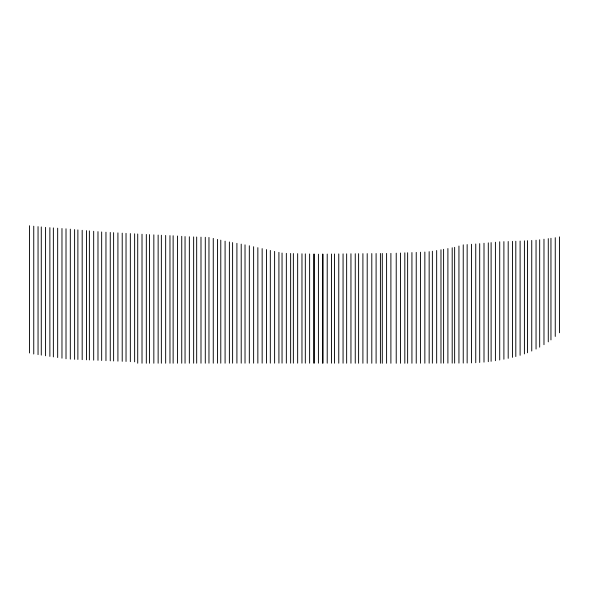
<?xml version="1.0" encoding="UTF-8"?>
<svg xmlns="http://www.w3.org/2000/svg" width="589" height="589" viewBox="0 0 589 589"><rect width="100%" height="100%" fill="white"/><g stroke="black" fill="none" stroke-linecap="round" stroke-linejoin="round"><path stroke-width="0.88" d="M559.55 236.881L559.55 332.792M555.25 237.676L555.25 336.444M550.951 238.273L550.951 339.912M548.278 238.626L548.278 341.863M543.978 239.2L543.978 344.69M539.679 239.767L539.679 347.171M536.049 240.216L536.049 349.049M531.742 240.422L531.742 351.037M527.442 240.658L527.442 352.796M524.409 240.82L524.409 353.915M520.109 241.056L520.109 355.322M515.809 241.24L515.809 356.544M512.496 241.343L512.496 357.368M508.197 241.475L508.197 358.34M503.897 241.608L503.897 359.224M499.715 241.755L499.715 360.004M495.408 242.204L495.408 360.718M491.108 242.594L491.108 361.329M488.303 242.852L488.303 361.683M484.003 243.242L484.003 362.132M479.704 243.632L479.704 362.5M475.75 243.979L475.75 362.75M471.45 244.258L471.45 362.934M467.151 244.538L467.151 363.045M463.241 244.825L463.241 363.096M458.941 246.018L458.941 363.118M454.642 247.321L454.642 363.133M452.197 247.755L452.197 363.133M447.898 248.521L447.898 363.141M443.598 249.28L443.598 363.155M440.977 249.751L440.977 363.163M436.67 250.509L436.67 363.177M432.37 251.216L432.37 363.192M429.153 251.628L429.153 363.199M424.853 252.026L424.853 363.214M420.553 252.202L420.553 363.229M416.232 252.379L416.232 363.244M411.932 252.548L411.932 363.251M407.632 252.718L407.632 363.258M404.82 252.828L404.82 363.258M400.52 252.998L400.52 363.266M396.22 253.167L396.22 363.266M390.897 253.373L390.897 363.266M386.598 253.41L386.598 363.266M382.29 253.454L382.29 363.266M380.406 253.469L380.406 363.266M376.099 253.513L376.099 363.266M371.799 253.55L371.799 363.258M367.205 253.594L367.205 363.251M362.905 253.638L362.905 363.251M358.605 253.675L358.605 363.244M355.248 253.712L355.248 363.236M350.948 253.756L350.948 363.229M346.649 253.815L346.649 363.222M343.063 253.859L343.063 363.214M338.763 253.918L338.763 363.207M334.456 253.969L334.456 363.199M331.511 254.006L331.511 363.199M327.212 254.065L327.212 363.192M322.912 254.117L322.912 363.185M322.72 254.124L322.72 363.185M318.413 254.183L318.413 363.177M314.114 254.08L314.114 363.17M313.922 254.073L313.922 363.17M309.623 253.962L309.623 363.17M305.316 253.852L305.316 363.163M301.966 253.763L301.966 363.163M297.659 253.645L297.659 363.163M293.359 253.535L293.359 363.155M290.642 253.461L290.642 363.155M286.342 253.351L286.342 363.155M282.043 253.034L282.043 363.155M278.914 252.342L278.914 363.155M274.614 251.385L274.614 363.155M270.314 250.428L270.314 363.155M266.456 249.567L266.456 363.163M262.149 248.61L262.149 363.163M257.849 247.652L257.849 363.163M253.623 246.717L253.623 363.17M249.324 245.76L249.324 363.17M245.024 244.847L245.024 363.17M241.21 244.118L241.21 363.177M236.911 243.338L236.911 363.177M232.603 242.558L232.603 363.185M229.386 241.976L229.386 363.185M225.086 241.151L225.086 363.192M220.787 240.143L220.787 363.192M217.569 239.392L217.569 363.199M213.262 238.383L213.262 363.199M208.962 237.441L208.962 363.199M205.289 237.271L205.289 363.207M200.989 237.131L200.989 363.207M196.682 236.992L196.682 363.214M193.648 236.896L193.648 363.214M189.349 236.756L189.349 363.214M185.049 236.557L185.049 363.222M181.736 236.314L181.736 363.222M177.436 235.998L177.436 363.222M173.137 235.718L173.137 363.229M169.963 235.6L169.963 363.229M165.664 235.438L165.664 363.229M161.357 235.225L161.357 363.229M158.139 235.055L158.139 363.229M153.839 234.834L153.839 363.229M149.54 234.606L149.54 363.236M146.322 234.444L146.322 363.236M142.015 234.208L142.015 363.229M137.716 233.988L137.716 363.229M134.638 233.796L134.638 361.845M130.338 233.568L130.338 361.668M126.031 233.34L126.031 361.491M122.217 233.134L122.217 361.337M117.918 232.883L117.918 361.167M113.618 232.64L113.618 360.991M110.261 232.449L110.261 360.858M105.961 232.199L105.961 360.682M101.661 231.941L101.661 360.505M97.98 231.624L97.98 360.343M93.68 231.263L93.68 360.159M89.381 230.895L89.381 359.967M86.48 230.645L86.48 359.842M82.18 230.284L82.18 359.658M77.881 229.887L77.881 359.474M74.612 229.57L74.612 359.334M70.312 229.15L70.312 359.143M66.012 228.79L66.012 358.782M61.97 228.503L61.97 358.186M57.67 228.201L57.67 357.545M53.363 227.899L53.363 356.912M49.874 227.648L49.874 356.397M45.574 227.347L45.574 355.763M41.274 226.927L41.274 355.13M38.049 226.61L38.049 354.652M33.75 226.191L33.75 354.018M29.45 225.734L29.45 353.002"/></g></svg>
